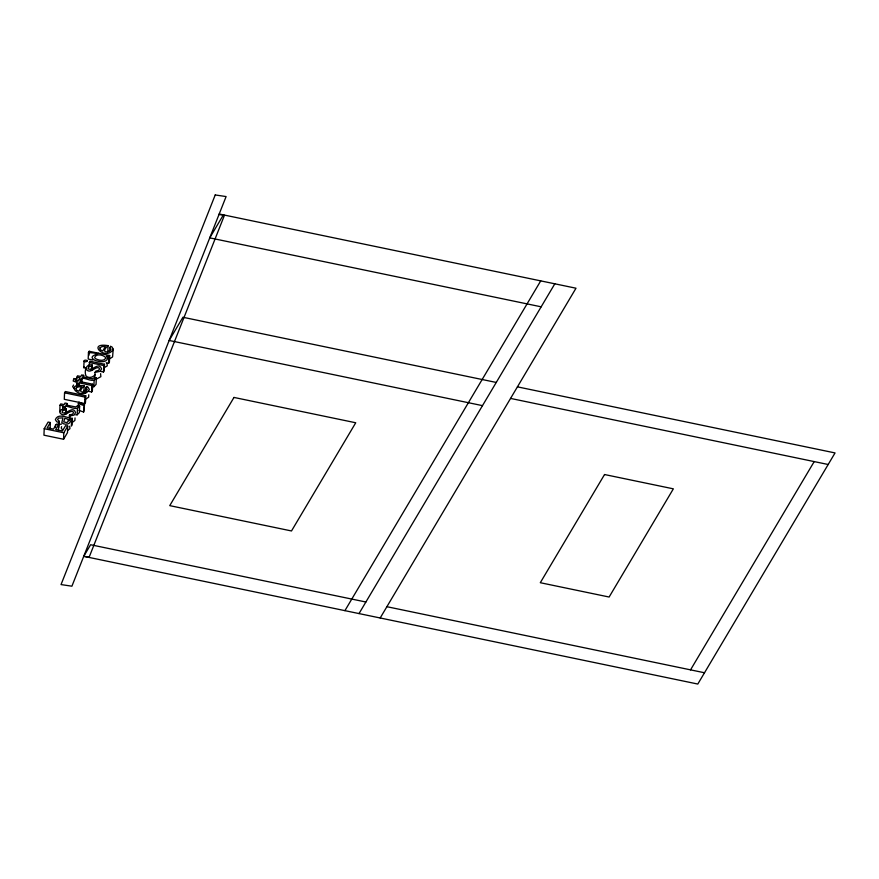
<?xml version="1.0" encoding="UTF-8"?>
<svg xmlns="http://www.w3.org/2000/svg" width="879" height="879" viewBox="0 0 879 879"><rect width="100%" height="100%" fill="white"/><g stroke="black" fill="none" stroke-linecap="round" stroke-linejoin="round"><path stroke-width="1.32" d="M44.214 428.699L43.95 435.182L63.552 439.258L67.485 432.622L67.749 426.139L65.551 425.678L62.398 430.985L55.663 429.578L58.651 424.557L56.476 424.107L53.487 429.128L47.202 427.82L50.356 422.524L48.147 422.063L44.214 428.699L63.804 432.776L67.749 426.139M50.092 428.996L50.356 422.524M58.19 424.942L59.036 421.107L57.607 419.547L58.486 418.118L62.969 417.877L61.805 422.656C64.068 425.007 69.419 424.854 70.518 421.382L69.089 419.074L71.628 419.602L72.364 418.382C67.639 418.195 57.981 412.603 55.366 419.657L56.717 421.733L58.3 422.349M58.443 429.743L58.651 424.557M58.772 427.59L59.036 421.107M59.761 411.68L60.025 405.208L60.794 403.911L64.09 404.604L65.013 403.043L66.969 403.45L66.87 406.043M62.563 409.592L63.321 405.889L60.025 405.208M64.552 392.825L64.288 399.308L84.747 403.56L85.505 402.274L85.768 395.792L65.31 391.54L64.552 392.825L84.999 397.088L85.768 395.792M63.552 439.258L63.804 432.776M65.178 408.889L65.277 406.296C69.375 405.922 76.978 411.46 79.637 406.087L77.638 405.68L75.737 406.955L66.046 405.01L66.969 403.45M65.31 413.855L66.2 408.724L61.277 409.691L59.893 412.02L60.201 413.141C64.519 418.228 68.595 410.218 72.957 411.548L73.528 412.69L72.649 414.163L69.826 414.866L69.045 416.163L74.122 415.075L75.583 412.614C72.88 404.977 66.178 415.273 62.101 412.526L62.772 410.581L65.464 409.966M65.991 413.91L66.2 408.724M69.716 417.459L69.826 414.866M71.628 419.602L71.375 426.084L72.1 424.854L72.364 418.382M75.638 381.53L75.737 378.937L73.781 378.53L73.21 381.046L77.242 382.453L76.473 386.156M76.55 380.981L77.473 375.805L80.78 376.498L81.703 374.937L83.659 375.344L83.56 377.937M75.759 414.888L77.187 414.789L77.451 408.306M78.429 386.562L79.198 382.859L91.877 385.496L92.647 384.211L79.967 381.563L80.89 380.014L78.934 379.607L78.011 381.156L75.803 380.64L75.133 379.97L75.737 378.937M78 406.098L78.923 402.132L84.494 404.538L83.637 412.02L79 410.394M79.088 385.452L79.198 382.859M79.637 406.087L79.374 412.57L77.187 414.789M81.198 381.893L81.967 378.19C86.065 377.816 93.668 383.354 96.327 377.981L94.328 377.574L92.427 378.849L82.736 376.904L83.659 375.344M81.758 383.376L81.967 378.19M83.791 367.554L84.054 361.071M85.615 392.968L85.823 387.782L86.581 386.507L88.098 387.243L89.328 389.452C82.274 402 62.013 382.398 84.153 385.892L83.89 392.375L82.967 392.177M83.637 412.02L84.494 404.538M91.976 370.158L92.185 364.972C85.845 363.477 84.175 371.147 85.922 375.871C88.416 378.684 92.943 377.41 95.108 374.795M84.747 403.56L84.999 397.088M86.373 391.693L86.581 386.507M106.205 362.73L108.677 363.247L109.414 362.016L109.666 355.534L89.218 351.281L88.449 352.578L88.186 359.05L92.866 360.027M89.065 355.171L89.218 351.281M88.933 366.378L89.856 361.192L104.502 364.247L104.238 370.718L103.48 372.015L100.81 371.465M91.284 370.103L92.185 364.972M89.087 391.452L91.625 391.979L91.877 385.496M92.647 384.211L92.383 390.683L91.625 391.979M92.449 386.782L93.877 386.683L94.13 380.2M94.767 378.893L95.031 372.41L95.8 371.114L98.624 370.411L99.503 368.938L98.942 367.796C94.569 366.466 90.504 374.476 86.186 369.389L85.867 368.268M96.327 377.981L96.064 384.464L93.877 386.683M103.48 372.015L103.733 365.532L104.502 364.247M107.798 352.116L108.062 345.634C85.911 342.14 106.172 361.741 113.226 349.194L111.996 346.985L110.49 346.249L109.567 351.413M108.677 363.247L108.941 356.764L109.666 355.534M113.226 349.194L112.578 356.951L108.985 359.203M61.618 426.645L61.255 428.018L62.475 429.974M55.476 424.898L55.465 427.282M65.277 406.296L64.617 407.406L62.662 406.999M84.153 385.892C76.22 392.979 84.087 393.836 87.131 389.518L85.823 387.782M108.062 345.634C100.129 352.721 107.985 353.578 111.04 349.271L109.732 347.524M223.409 214.861L209.751 237.868L541.156 306.815M517.423 386.848L835.05 452.927L697.805 684.049L83.736 556.319L90.603 544.738L365.884 602.005M344.92 610.641L540.728 280.873M359.017 613.575L554.825 283.807M380.189 617.981L575.998 288.213L219.201 213.993M690.542 669.864L814.207 461.585M97.624 353.907L98.206 353.171M73.528 385.013L72.638 386.716L73.946 388.166M72.43 422.338L74.88 420.437L75.034 417.91M58.223 424.601L61.486 424.096M67.617 430.435L69.957 428.71L69.661 426.249M86.549 368.125L83.955 367.872A1.571 0.868 2.3 0 1 84.175 366.917M85.087 399.462L88.669 397.198L88.768 394.737M103.744 367.927L107.26 365.895L107.04 363.456M96.679 378.959L100.854 376.684L100.613 373.652M91.449 366.213L88.757 366.829L88.076 368.784C92.152 371.52 98.866 361.225 101.557 368.861L100.107 371.334L95.031 372.41M219.003 214.487L224.442 215.3L89.175 557.121L83.736 556.319M496.25 382.442L182.931 317.264L169.153 340.47L482.483 405.637M510.556 398.418L828.183 464.497M108.941 356.764L106.469 356.259L107.765 357.731C107.106 363.258 98.866 361.873 95.13 360.401C83.945 354.347 109.249 353.885 88.449 352.578M89.098 362.489L103.733 365.532M76.715 377.102L80.011 377.783L79.352 378.893L81.307 379.299M76.583 383.563L78.539 383.969M84.01 390.397L86.549 390.924M386.881 606.697L704.508 672.765M78.11 403.505L83.901 405.538M87.186 361.005L85.746 361.906L84.219 361.39A1.571 0.868 2.3 0 1 84.9 360.247A1.571 0.868 2.3 0 1 87.021 360.676L87.186 361.005M76.044 388.133L76.264 389.935L78.857 391.243L81.472 386.848L78.099 386.837L76.044 388.133M99.953 347.875L100.173 349.677L102.755 350.985L105.37 346.59L102.008 346.579L99.953 347.875M68.595 420.569L67.002 422.612L63.727 421.92L64.837 418.261L67.386 418.986L68.595 420.569M105.755 358.225C103.766 361.708 98.129 360.192 95.306 358.511L94.668 357.555C95.778 353.237 103.711 354.764 105.733 357.709L105.755 358.225M215.223 194.951L61.036 584.579L71.913 586.194L226.101 196.566L215.223 194.951M233.979 397.44L169.746 505.634L291.498 530.96L355.742 422.766L233.979 397.44M604.543 474.528L540.299 582.711L609.125 597.028L673.358 488.834L604.543 474.528"/></g></svg>
